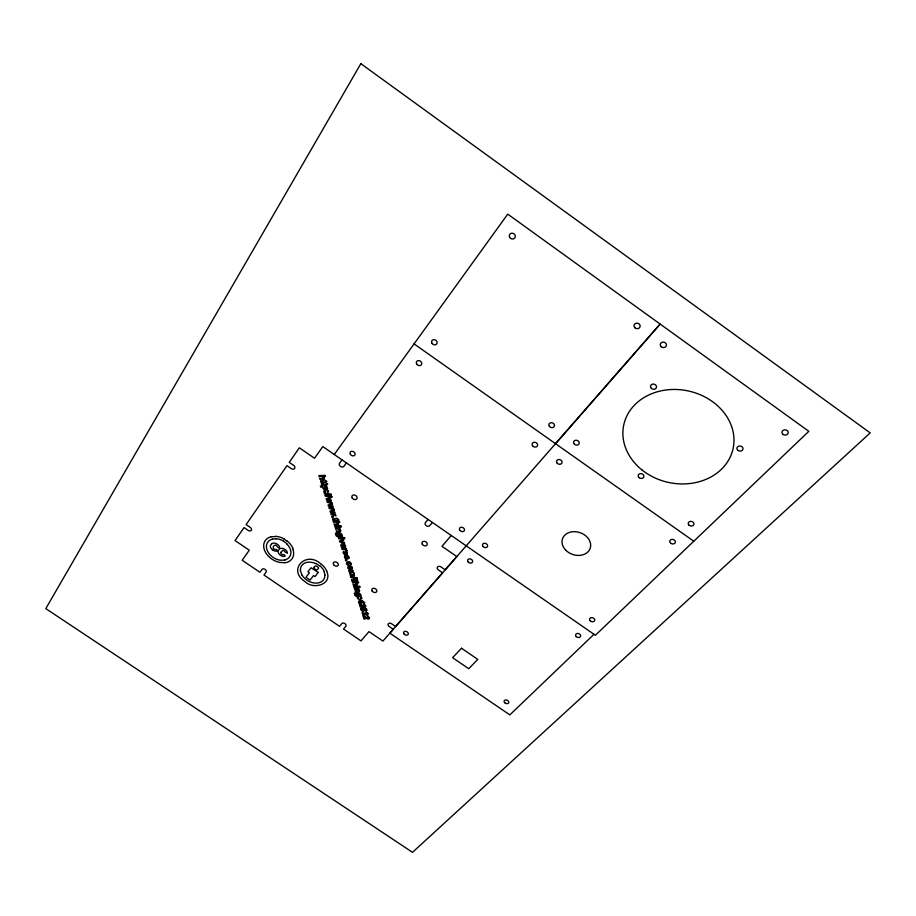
<?xml version="1.0" encoding="UTF-8"?>
<svg xmlns="http://www.w3.org/2000/svg" width="916" height="916" viewBox="0 0 916 916"><rect width="100%" height="100%" fill="white"/><g stroke="black" fill="none" stroke-linecap="round" stroke-linejoin="round"><path stroke-width="1.37" d="M270.46 546.108L270.564 545.535A6.16 4.477 32.2 0 1 270.873 544.837A7.5 5.462 32.2 0 1 271.434 544.07L271.571 543.932M334.237 454.496L507.739 214.126L808.828 431.31L595.389 635.257L322.81 446.584L314.52 458.275L299.349 447.798L289.25 462.362L293.589 465.351A2.633 2.004 34.1 0 1 294.597 468.488A2.633 2.004 34.1 0 1 291.288 468.637L286.96 465.66L246.106 524.582L250.263 527.41A2.508 1.832 33.6 0 1 251.293 530.33A2.508 1.832 33.6 0 1 248.179 530.41L244.034 527.582L235.046 540.543L249.278 550.218L242.167 560.237L259.926 572.294L261.999 569.443A2.462 1.763 32 0 1 265.079 569.397A2.462 1.763 32 0 1 266.064 572.202L263.98 575.042L339.538 626.326L341.783 623.624A2.439 1.74 28.3 0 1 344.908 623.624A2.439 1.74 28.3 0 1 345.79 626.349L343.546 629.04L361.019 640.902L368.976 631.605L382.911 641.074L393.25 629.258L389.197 626.498A2.473 1.798 26.6 0 1 388.361 623.75A2.473 1.798 26.6 0 1 391.579 623.75L395.643 626.521L442.6 572.832L438.375 569.924A2.588 1.958 25.6 0 1 437.562 566.97A2.588 1.958 25.6 0 1 440.985 566.924L445.222 569.832L456.821 556.573L441.993 546.325L451.267 535.494M342.012 459.878L339.561 463.233A2.668 2.072 32.3 0 0 340.534 466.416A2.668 2.072 32.3 0 0 343.947 466.267L346.397 462.912M428.07 519.441L425.425 522.624A2.645 2.038 27 0 0 426.272 525.704A2.645 2.038 27 0 0 429.741 525.612L432.398 522.441M555.52 443.688L660.138 324.058L389.838 633.174L509.846 714.881L593.992 634.284M271.182 536.822L275.739 536.49M272.567 539.169L272.911 539.089A12 8.736 32.1 0 1 273.964 538.929L276.002 538.883M284.91 560.1L280.25 560.203A13.248 9.641 32.1 0 1 267.06 549.989A13.248 9.641 32.1 0 1 272.51 539.066M284.658 562.664L280.101 562.47A16.202 11.794 32.1 0 1 264.38 549.886A16.202 11.794 32.1 0 1 271.136 536.742M315.837 563.455L319.524 565.745M284.269 539.192L287.177 541.196M283.399 541.184L284.968 542.203A33.331 24.045 32.1 0 1 285.712 542.776L286.88 543.783M273.163 550.276L273.392 550.413A4.74 3.446 32.3 0 0 276.449 551.214C278.441 551.558 276.735 548.776 275.476 549.497A1.855 1.351 32.3 0 1 274.72 549.348L274.342 549.165A2.702 1.958 32.3 0 1 273.827 548.821L273.403 548.386A1.672 1.214 32.3 0 1 273.14 547.894L273.506 546.119L275.086 545.135A1.626 1.179 32.3 0 1 275.659 545.203L276.037 545.352A2.336 1.695 32.3 0 1 276.575 545.673C277.021 547.001 280.09 549.36 279.517 546.909A3.424 2.496 32.2 0 0 279.254 546.291L278.853 545.673A5.771 4.202 32.3 0 0 276.907 544.012L276.231 543.612A4.626 3.366 32.3 0 0 271.583 543.944M414.066 343.889L693.79 541.23M321.379 564.462C306.677 549.634 286.513 569.924 305.234 581.74C313.306 590.007 333.058 584.385 326.623 571.115M302.051 575.374L300.299 570.508M292.548 547.894L293.326 549.818M324.15 571.641L324.997 575.145M293.097 549.818A16.179 11.771 32.1 0 1 284.727 562.813M275.693 536.307A16.179 11.782 32.1 0 1 284.338 539.066M287.258 541.116A16.167 11.771 32.1 0 1 292.708 547.871M286.731 543.898A12.939 9.423 32.1 0 1 284.807 559.916M300.505 570.542A12.893 9.389 30.4 0 1 315.78 563.626M321.482 564.348A16.019 11.668 30.4 0 1 326.772 571.103M319.673 565.619A13.98 10.179 30.4 0 1 324.333 571.63M324.871 575.122A12.984 9.446 30.4 0 1 316.123 583.114A12.984 9.446 30.4 0 1 302.223 575.328M275.956 538.711A13.969 10.168 32.1 0 1 283.479 541.013M273.186 550.23A4.752 3.458 32.3 0 1 270.3 546.073M320.611 481.198L321.127 482.618L322.031 482.48L321.894 481.747L325.546 482.343L325.306 481.576L326.897 481.518L324.791 479.95L320.611 481.198M321.459 483.888L321.974 485.308L322.879 485.182L322.741 484.438L326.382 485.045L326.153 484.278L327.745 484.22L325.638 482.652L321.459 483.888M352.465 568.252L352.179 569.294A2.37 1.752 29.2 0 1 351.183 569.832L350.244 569.855A2.405 1.775 29.2 0 1 348.904 569.328C344.92 566.351 352.11 564.061 352.465 568.252M332.611 519.303L333.103 520.677L333.996 520.563L333.871 519.853L337.466 520.471L337.237 519.727L338.805 519.681L336.745 518.158L332.611 519.303M368.255 613.709C367.087 615.369 365.072 614.842 363.045 614.636A2.095 1.511 27.8 0 1 362.255 613.754L362.209 612.243A1.946 1.408 27.8 0 1 362.919 611.762C362.358 612.232 364.694 615.838 364.763 612.976L367.179 613.754L366.125 611.774L368.255 613.709M345.504 546.005L345.504 546.383A2.004 1.5 30 0 1 344.908 547.23L343.363 547.528C342.447 543.188 341.061 545.638 342.687 547.482C339.71 547.001 340.569 542.638 343.523 543.921A2.21 1.649 30 0 1 344.748 544.562L345.504 546.005M349.088 557.466L349.088 557.833A2.004 1.489 29.5 0 1 348.492 558.668L346.946 558.966C346.042 554.661 344.668 557.088 346.271 558.92C343.305 558.428 344.187 554.111 347.118 555.394A2.198 1.637 29.6 0 1 348.332 556.035L349.088 557.466M346.03 553.172L345.114 554.684A1.408 1.042 29.7 0 1 344.221 554.443L342.939 552.199L343.844 550.997C343.156 557.947 347.851 545.272 347.038 554.512L346.374 552.108L346.03 553.172M351.698 579.965L352.168 581.271L352.923 580.504L356.439 581.145L356.221 580.446L357.767 580.423L355.751 578.946L351.698 579.965M340.763 530.811L340.111 531.795L336.573 531.944L336.241 530.879C341.691 532.31 339.344 527.719 335.76 529.334L335.416 528.269L339.87 528.154L340.18 529.15L339.527 529.162L340.763 530.811M324.31 478.209L323.588 479.263L320.062 479.469L319.707 478.347C325.272 479.847 322.89 474.923 319.203 476.744L318.848 475.622L325.111 475.358L325.455 476.48L323.153 476.572L324.31 478.209M280.754 552.474L280.834 553.127A1.672 1.214 31.9 0 0 281.086 553.619L281.51 554.054A2.691 1.958 31.9 0 0 282.025 554.409L282.391 554.581A1.843 1.34 31.9 0 0 283.17 554.741C284.429 554.02 286.158 556.802 284.155 556.459A4.786 3.481 31.9 0 1 281.075 555.657L280.857 555.52A5.427 3.95 31.9 0 1 279.117 554.031A4.225 3.08 31.9 0 1 278.166 551.363L278.235 550.985A6.824 4.969 31.8 0 1 279.036 549.497L279.426 549.085A5.175 3.767 31.9 0 1 280.09 548.65A4.465 3.252 31.9 0 1 284.189 549.005L284.636 549.256A5.748 4.191 31.9 0 1 286.582 550.928L286.971 551.547A3.355 2.439 31.9 0 1 287.235 552.165L287.429 553.218L285.094 552.016A1.843 1.34 31.9 0 0 284.853 551.524L284.304 550.94A2.405 1.752 31.9 0 0 283.765 550.608L283.376 550.459A1.614 1.179 31.9 0 0 282.804 550.379L280.754 552.474M359.564 590.935L358.912 591.851L355.454 591.931L355.133 590.923L358.511 590.27L354.675 589.457L354.355 588.45L358.706 588.415L359.003 589.354L358.362 589.366L359.564 590.935M327.527 488.468L327.413 489.098A2.221 1.695 32.2 0 1 326.6 489.785C322.741 491.549 323.382 485.709 320.737 487.129L320.394 486.03L326.623 485.778L326.943 486.82L326.279 486.843L327.527 488.468M338.599 523.883L337.878 524.879L334.397 525.028L334.065 523.952C339.538 525.463 337.202 520.7 333.573 522.406L333.241 521.341L339.389 521.158L339.733 522.235L337.466 522.303L338.599 523.883M335.519 533.639L336.08 535.734L337.317 536.604L342.504 536.593L342.195 535.597C343.019 534.2 337.683 530.536 337.363 534.44A1.672 1.26 30.4 0 0 338.061 535.379L338.462 535.62C335.622 536.627 337.42 532.711 335.943 533.055A1.431 1.076 30.5 0 0 335.519 533.639M357.503 584.374L356.793 585.301L353.393 585.381L353.072 584.362C358.419 585.896 356.164 581.339 352.614 582.908L352.294 581.889L358.316 581.832L358.637 582.851L356.416 582.862L357.503 584.374M354.4 593.511L354.939 595.48L356.129 596.327L361.213 596.408L360.915 595.469C361.705 594.152 356.587 590.602 356.198 594.289A1.626 1.191 28.4 0 0 356.874 595.182C355.683 596.854 355.557 592.767 354.824 592.961A1.397 1.019 28.5 0 0 354.4 593.511M318.138 572.431L315.058 576.611L313.547 575.58L310.066 580.068L305.967 577.275L309.425 572.775L307.913 571.744L311.051 567.748L318.138 572.431M360.835 608.797L361.03 609.861A1.935 1.408 27.9 0 0 361.82 610.709L363.835 611.144L364.946 610.239A1.775 1.282 27.9 0 0 364.797 609.403C363.721 607.652 367.087 609.884 365.976 611.075L367.076 610.148C366.835 607.445 362.163 606.781 360.835 608.797M353.977 573.084L354.492 576.004L350.542 576.336L350.221 575.317L353.645 574.721L349.809 574.011L349.488 572.981L352.912 572.397L349.076 571.664L348.756 570.634L353.129 570.576L352.832 571.538L353.977 573.084M346.901 550.516C345.916 550.768 344.405 548.283 342.08 549.428L341.748 548.375L346.168 548.283L346.466 549.268L345.836 549.279L346.901 550.516M351.149 564.176L350.175 565.298C351.194 562.069 345.321 562.401 348.595 565.378C342.733 563.546 350.553 558.909 351.149 564.176M365.782 606.071C364.683 609.598 358.992 602.236 361.27 607.045L360.217 607.056L359.118 603.564L364.144 606.037L364.728 605.362L363.377 603.667L364.247 603.85L365.782 606.071M369.549 618.128C368.427 621.598 362.805 614.315 365.049 619.067L363.995 619.067L362.908 615.621L367.911 618.082L368.495 617.418L367.156 615.735L368.026 615.918L369.549 618.128M314.142 567.222L314.096 567.37A1.775 1.294 30.4 0 0 314.554 568.664L315.012 569.076A4.855 3.55 30.4 0 0 315.539 569.431L316.478 569.832A1.843 1.351 30.4 0 0 317.062 569.878L318.482 568.538A1.672 1.214 30.4 0 0 318.47 568.057A1.832 1.34 30.4 0 0 318.264 567.554A1.786 1.305 30.4 0 0 318.035 567.244L317.577 566.832A4.74 3.458 30.4 0 0 317.05 566.477L315.917 566.042A1.798 1.317 30.4 0 0 315.035 566.168L314.142 567.222M344.565 545.97C342.882 547.528 343.557 543.142 344.565 545.97M348.16 557.42C346.477 558.955 347.153 554.627 348.16 557.42M348.87 567.21C349.34 571.275 353.748 565.962 348.87 567.21M341.13 535.024C337.248 537.371 338.954 531.291 341.13 535.024M326.44 488.217C322.352 490.758 324.207 484.335 326.44 488.217M359.874 594.908C356.072 597.072 357.778 591.335 359.874 594.908M360.835 63.673L45.8 608.625L412.509 852.327L870.2 432.902L360.835 63.673M364.03 609.781C360.858 611.59 362.37 606.896 364.03 609.781M461.515 648.253L452.596 657.688L468.752 668.703L477.786 659.383L461.515 648.253M343.34 539.272L339.424 540.99L339.721 541.94L344.645 543.428L344.301 542.341L340.981 541.425L343.695 540.383L343.34 539.272M330.229 497.342L326.153 498.819L326.485 499.884L329.588 500.48L326.932 501.292L327.264 502.346L332.165 503.514L328.1 505.014L328.432 506.067L331.535 506.674L328.878 507.475L329.21 508.529L334.1 509.697L330.046 511.174L330.378 512.227L333.47 512.834L330.813 513.624L331.145 514.666L336.023 515.845L335.68 514.781L332.508 514.082L335.222 513.315L334.901 512.273L331.752 511.655L334.443 510.796L333.756 508.62L330.584 507.933L333.298 507.155L332.966 506.101L329.806 505.495L332.508 504.613L331.821 502.437L328.638 501.75L331.363 500.96L331.031 499.907L327.859 499.289L330.561 498.407L330.229 497.342M324.928 491.079L323.737 491.125L324.081 492.236L325.272 492.19L324.928 491.079M328.237 490.953L327.046 490.999L327.39 492.11L328.581 492.064L328.237 490.953M332.909 516.51L331.729 516.544L332.073 517.632L333.252 517.586L332.909 516.51M339.195 525.99L334.741 526.116L335.084 527.181L339.527 527.066L339.195 525.99M340.889 525.944L339.802 525.979L340.134 527.055L341.221 527.021L340.889 525.944M342.836 537.646L338.405 537.749L338.737 538.803L343.168 538.7L342.836 537.646M344.519 537.6L343.431 537.623L343.763 538.688L344.851 538.665L344.519 537.6M346.523 559.825L345.355 559.836L345.687 560.878L346.843 560.855L346.523 559.825M358.076 586.377L353.713 586.412L354.034 587.419L358.385 587.385L358.076 586.377M359.736 586.355L358.66 586.366L358.98 587.385L360.045 587.374L359.736 586.355M358.385 597.61L357.24 597.621L357.561 598.617L358.706 598.617L358.385 597.61M361.58 597.598L360.435 597.598L360.744 598.606L361.889 598.595L361.58 597.598M360.034 599.453L359.026 599.465L359.702 601.594L358.5 601.606L358.797 602.568L361.213 603.209L361.007 602.556L364.808 602.545L360.034 599.453M362.747 601.583L360.709 601.594L360.332 600.392L362.747 601.583M331.088 494.193L324.218 493.003L324.47 493.816L331.352 495.018L331.088 494.193M331.787 496.426L324.917 495.235L325.169 496.048L332.039 497.251L331.787 496.426M357.24 578.053L350.588 576.805L350.828 577.561L357.48 578.832L357.24 578.053M352.202 497.949A2.805 2.153 30.8 0 0 356.782 498.854A2.805 2.153 30.8 0 0 354.469 494.984A2.805 2.153 30.8 0 0 352.202 497.949M372.102 590.957A2.679 1.969 27.8 0 0 376.499 591.896A2.679 1.969 27.8 0 0 374.3 588.312A2.679 1.969 27.8 0 0 372.102 590.957M422.299 544.23A2.782 2.13 26.7 0 0 426.913 545.169A2.782 2.13 26.7 0 0 424.703 541.379A2.782 2.13 26.7 0 0 422.299 544.23M333.619 564.657A2.691 1.981 29.8 0 0 338.004 565.584A2.691 1.981 29.8 0 0 335.748 561.955A2.691 1.981 29.8 0 0 333.619 564.657M404.151 634.101A2.473 1.786 25.9 0 0 408.181 634.353A2.473 1.786 25.9 0 0 405.525 631.319A2.473 1.786 25.9 0 0 404.151 634.101M504.727 702.721A2.473 1.752 21.5 0 0 508.758 702.721A2.473 1.752 21.5 0 0 505.907 699.927A2.473 1.752 21.5 0 0 504.727 702.721M576.21 636.528A2.633 1.958 18.8 0 0 580.561 636.448A2.633 1.958 18.8 0 0 577.607 633.437A2.633 1.958 18.8 0 0 576.21 636.528M468.145 561.966A2.622 2.015 24.3 0 0 472.484 562.138A2.622 2.015 24.3 0 0 469.748 558.863A2.622 2.015 24.3 0 0 468.145 561.966M557.249 463.267A2.84 2.324 20.7 0 0 561.955 462.924A2.84 2.324 20.7 0 0 558.726 459.511A2.84 2.324 20.7 0 0 557.249 463.267M565.584 550.012A14.656 11.519 19.1 0 0 589.938 548.982A14.656 11.519 19.1 0 0 573.496 531.681A14.656 11.519 19.1 0 0 565.584 550.012M483.03 546.451A2.656 2.061 23.8 0 0 487.438 546.612A2.656 2.061 23.8 0 0 484.679 543.28A2.656 2.061 23.8 0 0 483.03 546.451M670.581 543.096A2.851 2.256 13.8 0 0 675.298 542.49A2.851 2.256 13.8 0 0 671.84 539.387A2.851 2.256 13.8 0 0 670.581 543.096M590.202 620.785A2.668 2.004 18.1 0 0 594.621 620.682A2.668 2.004 18.1 0 0 591.644 617.613A2.668 2.004 18.1 0 0 590.202 620.785M661.192 346.683A3.103 2.725 12.4 0 0 666.344 345.675A3.103 2.725 12.4 0 0 662.543 342.16A3.103 2.725 12.4 0 0 661.192 346.683M574.298 444.065A2.885 2.393 19.7 0 0 579.095 443.699A2.885 2.393 19.7 0 0 575.832 440.218A2.885 2.393 19.7 0 0 574.298 444.065M639.047 477.58A2.908 2.382 15.2 0 0 643.833 476.858A2.908 2.382 15.2 0 0 640.261 473.641A2.908 2.382 15.2 0 0 639.047 477.58M738.044 450.454A3.057 2.53 8.2 0 0 742.968 449.092A3.057 2.53 8.2 0 0 738.857 446.138A3.057 2.53 8.2 0 0 738.044 450.454M642.219 470.137A55.933 46.796 12.3 0 0 733.018 448.92A55.933 46.796 12.3 0 0 660.07 391.075A55.933 46.796 12.3 0 0 642.219 470.137M783.249 434.528A3.137 2.611 4.9 0 0 788.218 432.821A3.137 2.611 4.9 0 0 783.833 430.039A3.137 2.611 4.9 0 0 783.249 434.528M651.333 388.361A3.034 2.611 13.7 0 0 656.406 387.594A3.034 2.611 13.7 0 0 652.799 384.09A3.034 2.611 13.7 0 0 651.333 388.361M689.038 525.177A2.897 2.313 12.5 0 0 693.847 524.536A2.897 2.313 12.5 0 0 690.343 521.387A2.897 2.313 12.5 0 0 689.038 525.177M416.631 363.95A2.862 2.393 32.5 0 0 421.36 364.763A2.862 2.393 32.5 0 0 419.093 360.618A2.862 2.393 32.5 0 0 416.631 363.95M350.37 454.302A2.691 2.107 32.2 0 0 354.767 455.126A2.691 2.107 32.2 0 0 352.546 451.359A2.691 2.107 32.2 0 0 350.37 454.302M532.665 445.874A2.84 2.347 22.6 0 0 537.429 445.92A2.84 2.347 22.6 0 0 534.532 442.268A2.84 2.347 22.6 0 0 532.665 445.874M459.958 530.456A2.668 2.072 25.2 0 0 464.355 530.604A2.668 2.072 25.2 0 0 461.561 527.25A2.668 2.072 25.2 0 0 459.958 530.456M431.894 343.134A2.897 2.462 32.6 0 0 436.714 343.935A2.897 2.462 32.6 0 0 434.424 339.699A2.897 2.462 32.6 0 0 431.894 343.134M509.605 237.175A3.103 2.817 33.2 0 0 514.826 237.931A3.103 2.817 33.2 0 0 512.502 233.236A3.103 2.817 33.2 0 0 509.605 237.175M634.937 327.779A3.092 2.748 15 0 0 640.055 326.749A3.092 2.748 15 0 0 636.231 323.211A3.092 2.748 15 0 0 634.937 327.779M549.405 426.398A2.874 2.405 21.7 0 0 554.26 426.421A2.874 2.405 21.7 0 0 551.34 422.7A2.874 2.405 21.7 0 0 549.405 426.398"/></g></svg>
